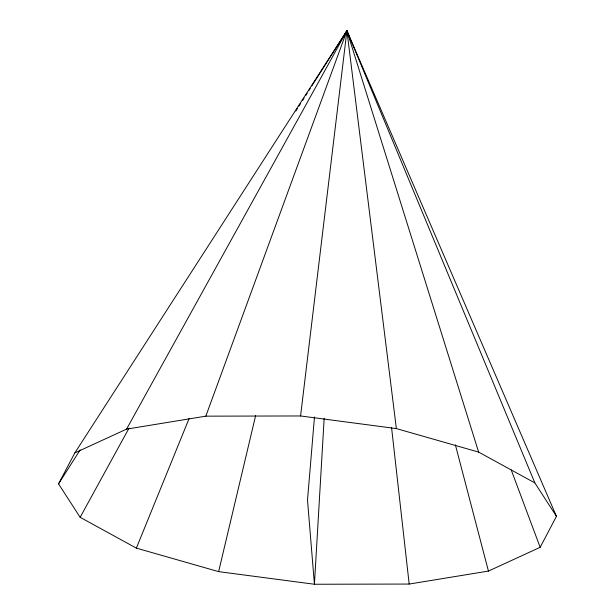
<?xml version="1.0" encoding="UTF-8"?>
<svg xmlns="http://www.w3.org/2000/svg" width="615" height="615" viewBox="0 0 615 615"><rect width="100%" height="100%" fill="white"/><g stroke="black" fill="none" stroke-linecap="round" stroke-linejoin="round"><path stroke-width="0.92" d="M324.167 418.292L314.426 584.25L409.175 584.058L488.441 571.081L540.162 547.304L556.46 516.339L346.914 30.75L74.838 452.909L58.54 483.874L80.142 517.307L136.361 548.126L218.632 571.635L314.426 584.25L307.5 500.11L314.48 416.939M74.838 452.909L126.559 429.132L205.825 416.163L300.574 415.963L346.914 30.75L534.858 482.906L556.46 516.339M218.632 571.635L255.632 415.625M205.825 416.163L346.914 30.75L350.619 40.652M136.361 548.126L189.182 418.338M346.191 32.526L346.914 30.75L478.639 452.094L534.858 482.906M80.142 517.307L129.065 428.078M343.224 37.484L346.914 30.75L347.398 32.61M126.559 429.132L346.914 30.75L396.368 428.586L478.639 452.094M58.54 483.874L80.204 449.826M295.838 111L297.391 108.571M298.936 106.134L300.481 103.704M302.549 100.46L304.094 98.031M305.64 95.594L307.193 93.165M308.738 90.736L310.283 88.299M311.836 85.869L346.914 30.75M300.574 415.963L396.368 428.586M511.211 469.914L540.162 547.304M455.369 444.822L488.441 571.081M391.571 427.602L409.175 584.058"/></g></svg>
